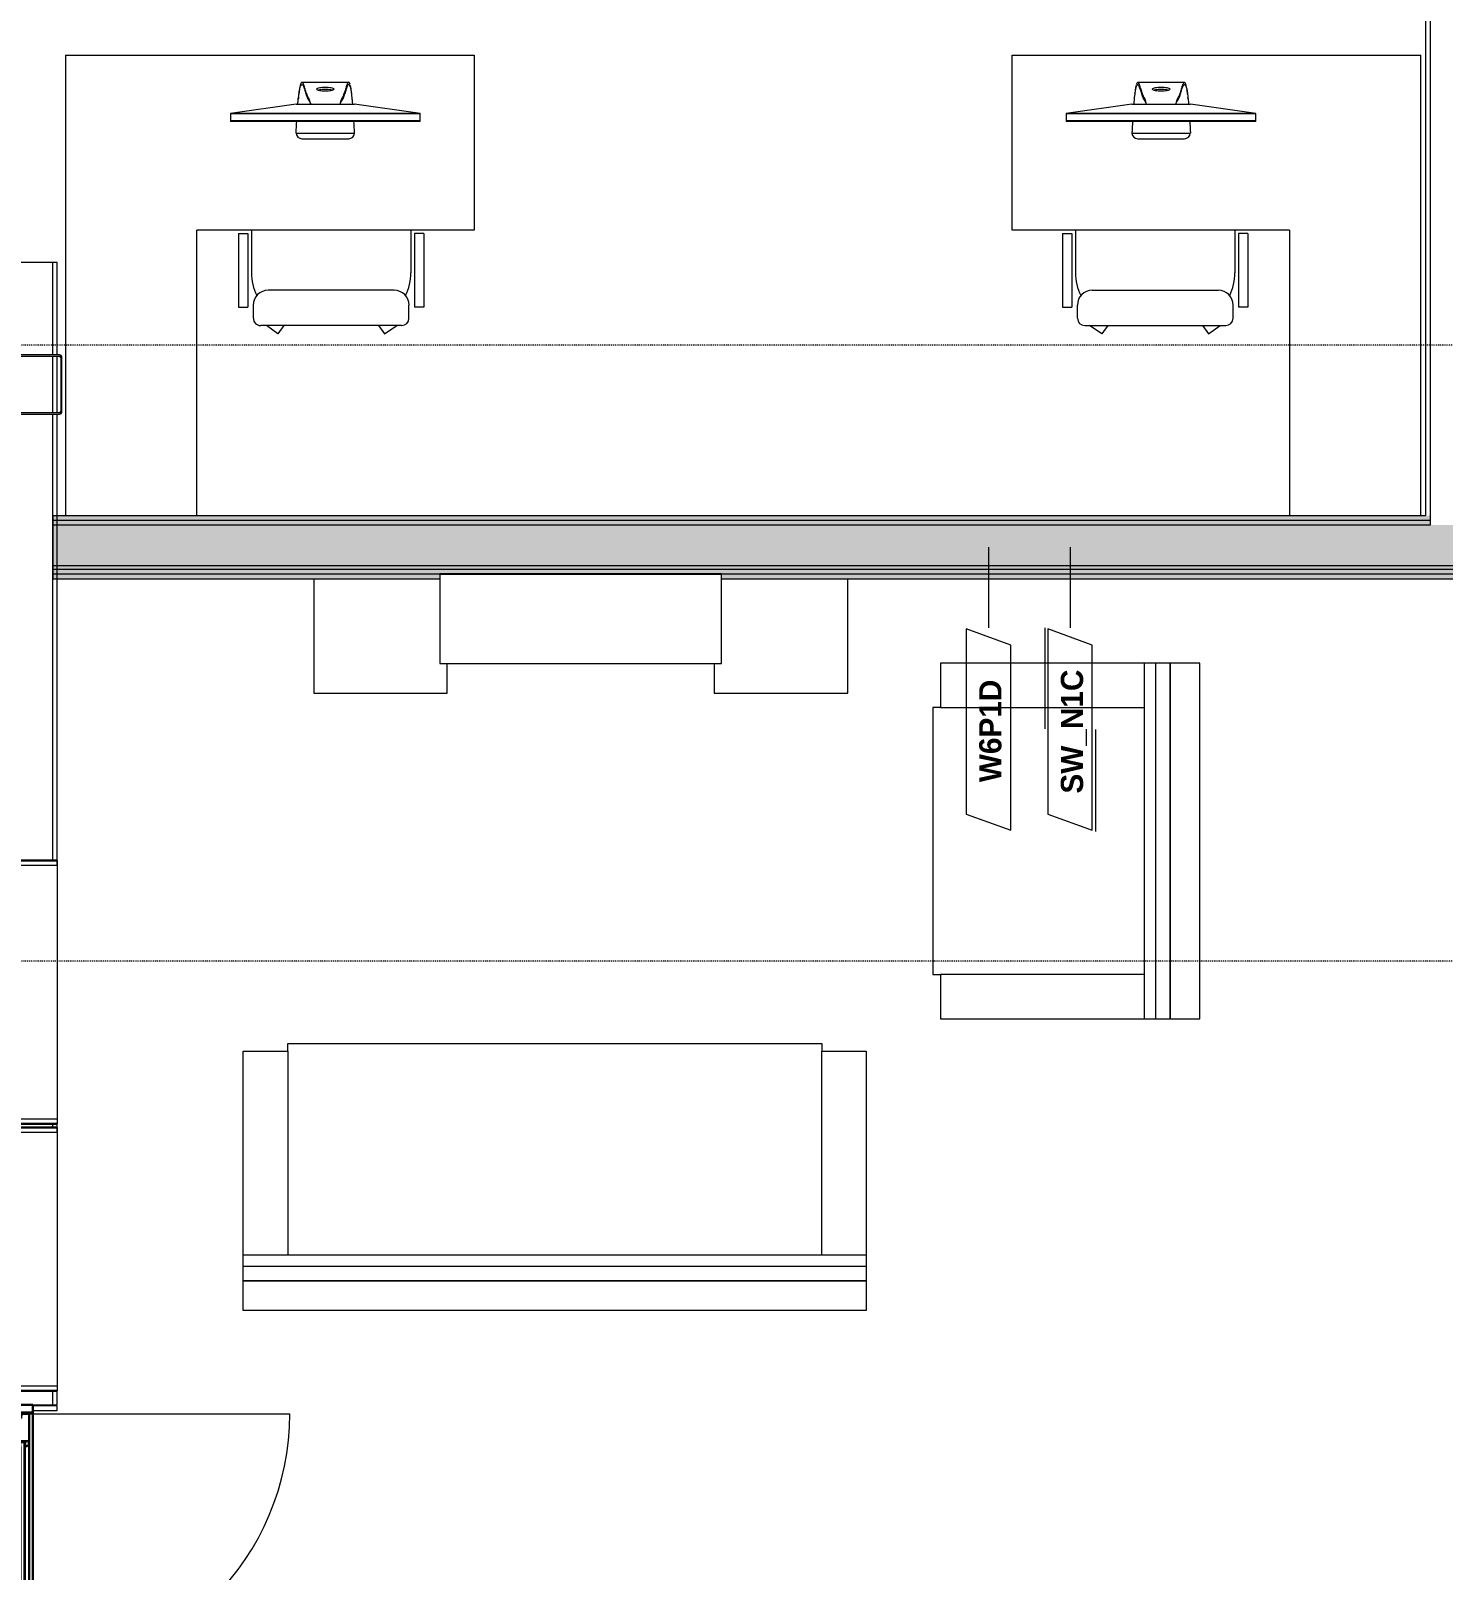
# Model space of a CAD drawing. Header units: inches. Extents: x -4010 to -1814, y 9846 to 12241.
# Drawn here: x -3826.8 to -3636.3, y 10988.2 to 11195.8 of the extents above; entities that cross this region are included whole.
import ezdxf

# ---------------------------------------------------------------- set-up
doc = ezdxf.new("R2010")
doc.units = ezdxf.units.IN
doc.header["$MEASUREMENT"] = 0
doc.linetypes.add('Aligning Line 1_8_', pattern=[0.25, 0.125, -0.125])
doc.linetypes.add('Dash', pattern=[0.25, 0.125, -0.125])
for name, color, linetype, lineweight in [('0-1', 7, 'Continuous', 5), ('0-2', 7, 'Continuous', 9), ('A-DETL-GENF-HDLN-1', 7, 'Dash', 9), ('A-DETL-GENF-HDLN-2', 1, 'Continuous', 18), ('A-DOOR-1', 7, 'Continuous', 9), ('A-DOOR-2', 10, 'Continuous', 30), ('A-DOOR-FRAM-1', 7, 'Continuous', 9), ('A-DOOR-FRAM-2', 10, 'Continuous', 30), ('A-DOOR-GLAZ-1', 7, 'Continuous', 9), ('A-GLAZ', 151, 'Continuous', 18), ('A-GLAZ-1', 10, 'Continuous', 30), ('A-GLAZ-2', 7, 'Continuous', 9), ('A-WALL-1', 7, 'Continuous', 9), ('A-WALL-2', 250, 'Continuous', 18), ('A-WALL-IDEN', 211, 'Continuous', 9), ('G-ANNO-SYMB-1', 147, 'Aligning Line 1_8_', 9), ('I-FURN', 30, 'Continuous', 9), ('I-FURN-1', 7, 'Continuous', 9), ('I-WALL-1', 21, 'Continuous', 18), ('I-WALL-2', 241, 'Continuous', 5), ('I-WALL-3', 7, 'Continuous', 9), ('S-COLS-1', 7, 'Continuous', 9)]:
    doc.layers.add(name, color=color, linetype=linetype, lineweight=lineweight)
doc.styles.add('Century Gothic_B_1', font='GOTHICB.TTF', dxfattribs={"height": 3})

# ---------------------------------------------------------------- blocks, each defined once
blk = doc.blocks.new('Bayer Built Door - 37-1_2__ x 81-3_4__ - 1st floor-3089957-UNIT PLANS - 1ST FLOOR')
at = {"layer": 'A-DOOR-1'}
blk.add_line((17.56, -0.53), (17.56, -35.66), dxfattribs=at)
blk.add_arc((17.56, -0.53), 35.13, 180, 270, dxfattribs=at)
at = {"layer": 'A-DOOR-2'}
for p, q in [((-16.95, 0.54), (-17.56, 0.53)), ((-17.56, 0.53), (-17.56, -0.53)), ((-16.95, 1.19), (-16.95, 0.54)), ((-16.95, 1.19), (-13.13, 1.19)), ((-13.87, 0.78), (-13.13, 0.78)), ((-13.87, -0.53), (-13.87, 0.78)), ((-13.13, 0.03), (-13.87, 0.03)), ((-13.13, 0.87), (-13.16, 1.19)), ((13.12, 1.19), (-13.13, 1.19)), ((-13.13, 0.78), (-13.13, 0.87)), ((-13.13, -0.03), (-13.13, 0.03)), ((13.12, 0.87), (13.16, 1.19)), ((13.12, 0.78), (13.12, 0.87)), ((13.87, 0.78), (13.12, 0.78)), ((13.12, 0.03), (13.87, 0.03)), ((13.12, -0.03), (13.12, 0.03)), ((16.95, 1.19), (13.12, 1.19)), ((13.87, -0.53), (13.87, 0.78)), ((16.95, 1.19), (16.95, 0.54)), ((16.95, 0.54), (17.56, 0.53)), ((17.56, 0.53), (17.56, -0.53)), ((-17.56, -0.53), (-13.13, -0.53)), ((-13.87, -0.47), (-13.36, -0.47)), ((-13.87, -0.53), (-13.87, -0.47)), ((-13.36, -0.47), (-13.16, -0.22)), ((-13.16, -0.22), (-13.13, -0.03)), ((13.12, -0.53), (-13.13, -0.53)), ((13.16, -0.22), (13.12, -0.03)), ((17.56, -0.53), (13.12, -0.53)), ((13.36, -0.47), (13.16, -0.22)), ((13.87, -0.47), (13.36, -0.47)), ((13.87, -0.53), (13.87, -0.47))]:
    blk.add_line(p, q, dxfattribs=at)
at = {"layer": 'A-DOOR-FRAM-1'}
for p, q in [((-18, -1), (-18.63, -1)), ((-18.63, -1), (-18.63, -4.31)), ((-18, -4.31), (-18, -1)), ((18.62, -1), (18, -1)), ((18, -1), (18, -4.31)), ((18.62, -4.31), (18.62, -1)), ((-18.63, -4.31), (-18, -4.31)), ((18, -4.31), (18.62, -4.31))]:
    blk.add_line(p, q, dxfattribs=at)
at = {"layer": 'A-DOOR-FRAM-2'}
for p, q in [((18.75, 5.22), (-18.75, 5.22)), ((-18.75, 5.22), (-18.75, 4.31)), ((-18.75, 4.87), (-18.75, -1)), ((-18.75, 4.87), (-17.72, 4.87)), ((-17.72, 3.75), (-17.72, 4.87)), ((17.72, 3.75), (17.72, 4.87)), ((18.75, 4.87), (17.72, 4.87)), ((18.75, 4.31), (18.75, 5.22)), ((18.75, 4.87), (18.75, -1)), ((-20.38, 3.56), (-18.75, 3.56)), ((-17.38, 3.51), (-17.72, 3.75)), ((-17.38, 2.51), (-17.38, 3.51)), ((-16.69, 2.36), (-17.38, 2.51)), ((-16.69, 1.22), (-16.69, 2.36)), ((16.69, 2.36), (17.38, 2.51)), ((16.69, 1.22), (16.69, 2.36)), ((17.38, 3.51), (17.72, 3.75)), ((17.38, 2.51), (17.38, 3.51)), ((20.37, 3.56), (18.75, 3.56)), ((-17.72, 0.78), (-17.14, 0.78)), ((-17.72, -1), (-17.72, 0.78)), ((-17.14, 0.78), (-17.14, 1.22)), ((-17.14, 1.22), (-16.69, 1.22)), ((17.14, 1.22), (16.69, 1.22)), ((17.14, 0.78), (17.14, 1.22)), ((17.72, 0.78), (17.14, 0.78)), ((17.72, -1), (17.72, 0.78)), ((-18.37, -1), (-18.75, -1)), ((-18.75, -1), (-17.72, -1)), ((-18.75, -1), (-18.63, -1)), ((-18, -1), (18, -1)), ((18.75, -1), (17.72, -1)), ((18.62, -1), (18.75, -1))]:
    blk.add_line(p, q, dxfattribs=at)
at = {"layer": 'A-DOOR-GLAZ-1'}
for p, q in [((-13.13, 0.62), (-13.87, 0.62)), ((-13.87, 0.19), (-13.13, 0.19)), ((-13.66, 0.62), (-13.66, 0.19)), ((13.12, 0.78), (-13.13, 0.78)), ((13.12, 0.62), (-13.13, 0.62)), ((13.12, 0.19), (-13.13, 0.19)), ((13.12, 0.03), (-13.13, 0.03)), ((13.12, 0.62), (13.87, 0.62)), ((13.87, 0.19), (13.12, 0.19)), ((13.66, 0.62), (13.66, 0.19))]:
    blk.add_line(p, q, dxfattribs=at)
blk = doc.blocks.new('Window-Double_Hung-Marvin-Essential - ESDH3066 - 1st Floor-3092472-UNIT PLANS - 1ST FLOOR')
at = {"layer": 'A-DETL-GENF-HDLN-1'}
blk.add_line((16.1, -4.34), (-16.5, -4.34), dxfattribs=at)
at = {"layer": 'A-DETL-GENF-HDLN-2'}
for p, q in [((-17.13, 4.31), (-17.75, 4.31)), ((-17.13, -1.28), (-17.13, 4.31)), ((17.12, 4.31), (17.75, 4.31)), ((17.12, 4.31), (17.12, -1.28)), ((-16.72, -1.31), (-17.75, -1.31)), ((-17.75, -4.41), (-17.75, -1.31)), ((-16.72, -3.9), (-16.72, -1.31)), ((-16.56, -1.66), (-15.34, -1.66)), ((-16.56, -1.66), (-16.56, -2.59)), ((-15.28, -1.77), (-15.94, -1.77)), ((-15.94, -1.77), (-15.94, -2.49)), ((-15.84, -1.79), (-15.84, -2.48)), ((-15.54, -1.92), (-15.54, -2.35)), ((-15.34, -1.66), (-15.28, -1.72)), ((-15.28, -1.72), (-15.28, -1.77)), ((15.34, -1.66), (15.28, -1.72)), ((15.28, -1.72), (15.28, -1.77)), ((15.28, -1.77), (15.94, -1.77)), ((16.56, -1.66), (15.34, -1.66)), ((15.54, -1.92), (15.54, -2.35)), ((15.84, -1.79), (15.84, -2.48)), ((15.94, -1.77), (15.94, -2.49)), ((16.56, -1.66), (16.56, -2.59)), ((16.72, -3.9), (16.72, -1.31)), ((16.72, -1.31), (17.75, -1.31)), ((17.75, -4.41), (17.75, -1.31)), ((-19.25, -3.36), (-19.25, -3.31)), ((-19.25, -3.31), (-17.9, -3.31)), ((-17.75, -3.36), (-19.25, -3.36)), ((-17.9, -3.31), (-17.9, -3.2)), ((-17.9, -3.2), (-17.75, -3.2)), ((-17.08, -4), (-17.16, -4.41)), ((-17.08, -4), (-16.19, -4)), ((-16.85, -4.37), (-16.85, -4)), ((-16.38, -3.9), (-16.72, -3.9)), ((-15.34, -2.59), (-16.56, -2.59)), ((-16.56, -2.88), (-15.34, -2.88)), ((-16.56, -2.88), (-16.56, -3.81)), ((-15.34, -3.81), (-16.56, -3.81)), ((-16.38, -4), (-16.38, -3.9)), ((-16.18, -4.14), (-16.3, -4.14)), ((-16.3, -4.14), (-16.3, -4.37)), ((-16.19, -4), (-16.19, -4.09)), ((-16.19, -4.09), (-16.1, -4.09)), ((-16.18, -4.34), (-16.18, -4.14)), ((-16.1, -4.09), (-16.1, -4.34)), ((-15.94, -2.49), (-15.28, -2.49)), ((-15.28, -2.99), (-15.94, -2.99)), ((-15.94, -2.99), (-15.94, -3.71)), ((-15.94, -3.71), (-15.28, -3.71)), ((-15.84, -3.01), (-15.84, -3.7)), ((-15.54, -3.13), (-15.54, -3.57)), ((-15.34, -2.59), (-15.28, -2.53)), ((-15.34, -2.88), (-15.28, -2.94)), ((-15.34, -3.81), (-15.28, -3.75)), ((-15.28, -2.49), (-15.28, -2.53)), ((-15.28, -2.94), (-15.28, -2.99)), ((-15.28, -3.71), (-15.28, -3.75)), ((15.28, -2.49), (15.28, -2.53)), ((15.94, -2.49), (15.28, -2.49)), ((15.34, -2.59), (15.28, -2.53)), ((15.34, -2.88), (15.28, -2.94)), ((15.28, -2.94), (15.28, -2.99)), ((15.28, -2.99), (15.94, -2.99)), ((15.28, -3.71), (15.28, -3.75)), ((15.94, -3.71), (15.28, -3.71)), ((15.34, -3.81), (15.28, -3.75)), ((15.34, -2.59), (16.56, -2.59)), ((16.56, -2.88), (15.34, -2.88)), ((15.34, -3.81), (16.56, -3.81)), ((15.54, -3.13), (15.54, -3.57)), ((15.84, -3.01), (15.84, -3.7)), ((15.94, -2.99), (15.94, -3.71)), ((16.19, -4.09), (16.1, -4.09)), ((16.1, -4.09), (16.1, -4.34)), ((16.18, -4.34), (16.18, -4.14)), ((16.18, -4.14), (16.3, -4.14)), ((17.08, -4), (16.19, -4)), ((16.19, -4), (16.19, -4.09)), ((16.3, -4.14), (16.3, -4.37)), ((16.38, -4), (16.38, -3.9)), ((16.38, -3.9), (16.72, -3.9)), ((16.56, -2.88), (16.56, -3.81)), ((16.85, -4.37), (16.85, -4)), ((17.08, -4), (17.16, -4.41)), ((17.9, -3.2), (17.75, -3.2)), ((17.75, -3.36), (19.25, -3.36)), ((17.9, -3.31), (17.9, -3.2)), ((19.25, -3.31), (17.9, -3.31)), ((19.25, -3.36), (19.25, -3.31)), ((-17.75, -4.41), (-17.16, -4.41)), ((-16.3, -4.37), (-16.85, -4.37)), ((-16.18, -4.34), (-16.1, -4.34)), ((16.18, -4.34), (16.1, -4.34)), ((16.3, -4.37), (16.85, -4.37)), ((17.75, -4.41), (17.16, -4.41))]:
    blk.add_line(p, q, dxfattribs=at)
at = {"layer": 'A-GLAZ'}
for p, q in [((15.84, -1.79), (-15.84, -1.79)), ((15.84, -1.92), (-15.84, -1.92)), ((15.84, -2.35), (-15.84, -2.35)), ((15.84, -2.48), (-15.84, -2.48)), ((15.84, -3.01), (-15.84, -3.01)), ((15.84, -3.13), (-15.84, -3.13)), ((15.84, -3.57), (-15.84, -3.57)), ((15.84, -3.7), (-15.84, -3.7))]:
    blk.add_line(p, q, dxfattribs=at)
at = {"layer": 'A-GLAZ-1'}
for p, q in [((-17.75, -1.28), (-17.75, 4.31)), ((17.75, 4.31), (17.75, -1.28)), ((-17.75, -4.41), (-17.75, -1.31)), ((17.75, -1.31), (17.75, -4.41))]:
    blk.add_line(p, q, dxfattribs=at)
at = {"layer": 'A-GLAZ-2'}
for p, q in [((-17.75, 4.31), (17.75, 4.31)), ((-17.75, -1.31), (17.75, -1.31)), ((17.75, -4.41), (-17.75, -4.41)), ((17.75, -4.31), (19.62, -4.31)), ((17.75, -4.56), (17.75, -4.41)), ((19.62, -4.56), (17.75, -4.56)), ((19.62, -4.31), (19.62, -4.56))]:
    blk.add_line(p, q, dxfattribs=at)
blk = doc.blocks.new('Window-Double_Hung-Marvin-Essential - ESDH3066 - 1st Floor-V9-UNIT PLANS - 1ST FLOOR')
at = {"layer": 'A-DETL-GENF-HDLN-1'}
blk.add_line((16.1, -4.34), (-16.5, -4.34), dxfattribs=at)
at = {"layer": 'A-DETL-GENF-HDLN-2'}
for p, q in [((-17.13, 4.31), (-17.75, 4.31)), ((-17.13, -1.28), (-17.13, 4.31)), ((17.12, 4.31), (17.75, 4.31)), ((17.12, 4.31), (17.12, -1.28)), ((-16.72, -1.31), (-17.75, -1.31)), ((-17.75, -4.41), (-17.75, -1.31)), ((-16.72, -3.9), (-16.72, -1.31)), ((-16.56, -1.66), (-15.34, -1.66)), ((-16.56, -1.66), (-16.56, -2.59)), ((-15.28, -1.77), (-15.94, -1.77)), ((-15.94, -1.77), (-15.94, -2.49)), ((-15.84, -1.79), (-15.84, -2.48)), ((-15.54, -1.92), (-15.54, -2.35)), ((-15.34, -1.66), (-15.28, -1.72)), ((-15.28, -1.72), (-15.28, -1.77)), ((15.34, -1.66), (15.28, -1.72)), ((15.28, -1.72), (15.28, -1.77)), ((15.28, -1.77), (15.94, -1.77)), ((16.56, -1.66), (15.34, -1.66)), ((15.54, -1.92), (15.54, -2.35)), ((15.84, -1.79), (15.84, -2.48)), ((15.94, -1.77), (15.94, -2.49)), ((16.56, -1.66), (16.56, -2.59)), ((16.72, -3.9), (16.72, -1.31)), ((16.72, -1.31), (17.75, -1.31)), ((17.75, -4.41), (17.75, -1.31)), ((-19.25, -3.36), (-19.25, -3.31)), ((-19.25, -3.31), (-17.9, -3.31)), ((-17.75, -3.36), (-19.25, -3.36)), ((-17.9, -3.31), (-17.9, -3.2)), ((-17.9, -3.2), (-17.75, -3.2)), ((-17.08, -4), (-17.16, -4.41)), ((-17.08, -4), (-16.19, -4)), ((-16.85, -4.37), (-16.85, -4)), ((-16.38, -3.9), (-16.72, -3.9)), ((-15.34, -2.59), (-16.56, -2.59)), ((-16.56, -2.88), (-15.34, -2.88)), ((-16.56, -2.88), (-16.56, -3.81)), ((-15.34, -3.81), (-16.56, -3.81)), ((-16.38, -4), (-16.38, -3.9)), ((-16.18, -4.14), (-16.3, -4.14)), ((-16.3, -4.14), (-16.3, -4.37)), ((-16.19, -4), (-16.19, -4.09)), ((-16.19, -4.09), (-16.1, -4.09)), ((-16.18, -4.34), (-16.18, -4.14)), ((-16.1, -4.09), (-16.1, -4.34)), ((-15.94, -2.49), (-15.28, -2.49)), ((-15.28, -2.99), (-15.94, -2.99)), ((-15.94, -2.99), (-15.94, -3.71)), ((-15.94, -3.71), (-15.28, -3.71)), ((-15.84, -3.01), (-15.84, -3.7)), ((-15.54, -3.13), (-15.54, -3.57)), ((-15.34, -2.59), (-15.28, -2.53)), ((-15.34, -2.88), (-15.28, -2.94)), ((-15.34, -3.81), (-15.28, -3.75)), ((-15.28, -2.49), (-15.28, -2.53)), ((-15.28, -2.94), (-15.28, -2.99)), ((-15.28, -3.71), (-15.28, -3.75)), ((15.28, -2.49), (15.28, -2.53)), ((15.94, -2.49), (15.28, -2.49)), ((15.34, -2.59), (15.28, -2.53)), ((15.34, -2.88), (15.28, -2.94)), ((15.28, -2.94), (15.28, -2.99)), ((15.28, -2.99), (15.94, -2.99)), ((15.28, -3.71), (15.28, -3.75)), ((15.94, -3.71), (15.28, -3.71)), ((15.34, -3.81), (15.28, -3.75)), ((15.34, -2.59), (16.56, -2.59)), ((16.56, -2.88), (15.34, -2.88)), ((15.34, -3.81), (16.56, -3.81)), ((15.54, -3.13), (15.54, -3.57)), ((15.84, -3.01), (15.84, -3.7)), ((15.94, -2.99), (15.94, -3.71)), ((16.19, -4.09), (16.1, -4.09)), ((16.1, -4.09), (16.1, -4.34)), ((16.18, -4.34), (16.18, -4.14)), ((16.18, -4.14), (16.3, -4.14)), ((17.08, -4), (16.19, -4)), ((16.19, -4), (16.19, -4.09)), ((16.3, -4.14), (16.3, -4.37)), ((16.38, -4), (16.38, -3.9)), ((16.38, -3.9), (16.72, -3.9)), ((16.56, -2.88), (16.56, -3.81)), ((16.85, -4.37), (16.85, -4)), ((17.08, -4), (17.16, -4.41)), ((17.9, -3.2), (17.75, -3.2)), ((17.75, -3.36), (19.25, -3.36)), ((17.9, -3.31), (17.9, -3.2)), ((19.25, -3.31), (17.9, -3.31)), ((19.25, -3.36), (19.25, -3.31)), ((-17.75, -4.41), (-17.16, -4.41)), ((-16.3, -4.37), (-16.85, -4.37)), ((-16.18, -4.34), (-16.1, -4.34)), ((16.18, -4.34), (16.1, -4.34)), ((16.3, -4.37), (16.85, -4.37)), ((17.75, -4.41), (17.16, -4.41))]:
    blk.add_line(p, q, dxfattribs=at)
at = {"layer": 'A-GLAZ'}
for p, q in [((15.84, -1.79), (-15.84, -1.79)), ((15.84, -1.92), (-15.84, -1.92)), ((15.84, -2.35), (-15.84, -2.35)), ((15.84, -2.48), (-15.84, -2.48)), ((15.84, -3.01), (-15.84, -3.01)), ((15.84, -3.13), (-15.84, -3.13)), ((15.84, -3.57), (-15.84, -3.57)), ((15.84, -3.7), (-15.84, -3.7))]:
    blk.add_line(p, q, dxfattribs=at)
at = {"layer": 'A-GLAZ-1'}
for p, q in [((-17.75, -1.28), (-17.75, 4.31)), ((17.75, 4.31), (17.75, -1.28)), ((-17.75, -4.41), (-17.75, -1.31)), ((17.75, -1.31), (17.75, -4.41))]:
    blk.add_line(p, q, dxfattribs=at)
at = {"layer": 'A-GLAZ-2'}
for p, q in [((-17.75, 4.31), (17.75, 4.31)), ((-17.75, -1.31), (17.75, -1.31)), ((17.75, -4.41), (-17.75, -4.41)), ((17.75, -4.31), (18.25, -4.31)), ((17.75, -4.56), (17.75, -4.41)), ((19.62, -4.56), (17.75, -4.56)), ((19.62, -4.41), (19.62, -4.56))]:
    blk.add_line(p, q, dxfattribs=at)
blk = doc.blocks.new('CTR - 1st Phase - Shell_rvt-1-UNIT PLANS - 1ST FLOOR')
at = {"layer": 'A-WALL-1'}
for p, q in [((-3823.2, 11164.59), (-3831.82, 11164.59)), ((-3823.2, 11152.15), (-3823.2, 11164.59)), ((-3823.2, 11144.33), (-3823.2, 11151.98)), ((-3823.2, 11083.94), (-3823.2, 11144.15)), ((-3823.2, 11047.94), (-3823.2, 11048.44)), ((-3823.2, 11010.54), (-3823.2, 11012.44)), ((-3831.82, 11010.54), (-3823.2, 11010.54))]:
    blk.add_line(p, q, dxfattribs=at)
at = {"layer": 'A-WALL-2'}
for p, q in [((-3823.82, 11152.15), (-3823.82, 11164.59)), ((-3823.82, 11144.33), (-3823.82, 11151.98)), ((-3823.82, 11083.94), (-3823.82, 11144.15)), ((-3823.82, 11047.94), (-3823.82, 11048.44)), ((-3823.82, 11010.54), (-3823.82, 11012.44))]:
    blk.add_line(p, q, dxfattribs=at)
at = {"layer": '0-2'}
for name, p, rotation in [('Window-Double_Hung-Marvin-Essential - ESDH3066 - 1st Floor-V9-UNIT PLANS - 1ST FLOOR', (-3827.51, 11066.19), 269.9999999999988), ('Window-Double_Hung-Marvin-Essential - ESDH3066 - 1st Floor-3092472-UNIT PLANS - 1ST FLOOR', (-3827.51, 11030.19), 269.9999999999988), ('Bayer Built Door - 37-1_2__ x 81-3_4__ - 1st floor-3089957-UNIT PLANS - 1ST FLOOR', (-3827.51, 10991.79), 89.99999999999885)]:
    blk.add_blockref(name, p, dxfattribs=dict(at, rotation=rotation))
blk = doc.blocks.new('L-shaped_office_desk_18130 - Desk office-1854745-UNIT PLANS - 1ST FLOOR')
at = {"layer": 'I-FURN-1'}
for p, q in [((9.84, 50.31), (9.84, 11.81)), ((27.56, -11.81), (27.56, 50.31)), ((-27.56, 11.81), (9.84, 11.81)), ((-27.56, -11.81), (-27.56, 11.81)), ((-4.33, -0.54), (-10.63, -0.54)), ((-20.28, -2.87), (-20.28, -2.95)), ((-20.28, -2.87), (-19.49, -2.87)), ((-20.28, -2.95), (-20.28, -3.94)), ((-20.28, -2.95), (-19.49, -2.95)), ((-19.49, -2.95), (-20.28, -2.95)), ((-20.28, -3.94), (-11.42, -5.19)), ((-19.49, -3.94), (-20.28, -3.94)), ((-19.49, -2.87), (4.53, -2.87)), ((-19.49, -2.95), (4.53, -2.95)), ((4.53, -2.95), (-19.49, -2.95)), ((-19.49, -3.94), (4.53, -3.94)), ((4.53, -3.94), (-19.49, -3.94)), ((-3.54, -5.19), (5.31, -3.94)), ((4.53, -2.87), (5.31, -2.87)), ((4.53, -2.95), (5.31, -2.95)), ((5.31, -2.95), (4.53, -2.95)), ((5.31, -3.94), (4.53, -3.94)), ((5.31, -2.95), (5.31, -2.87)), ((5.31, -3.94), (5.31, -2.95)), ((-3.54, -5.19), (-11.42, -5.19)), ((-4.33, -8.15), (-10.63, -8.15)), ((27.56, -11.81), (-27.56, -11.81))]:
    blk.add_line(p, q, dxfattribs=at)
at = {"layer": 'I-FURN-1', "flags": 128}
blk.add_lwpolyline([(-3.54, -1.27), (-6.17, -1.27), (-8.79, -1.27), (-11.42, -1.27)], dxfattribs=at)
at = {"layer": 'I-FURN-1'}
for centre, start, end in [((-10.63, -1.33), 90, 176.1401), ((-4.33, -1.33), 3.8599, 90)]:
    blk.add_arc(centre, 0.789, start, end, dxfattribs=at)
for points in [[(-11.42, -1.27), (-11.39, -1.87), (-11.36, -2.41), (-11.34, -2.91)], [(-3.54, -1.27), (-3.57, -1.87), (-3.6, -2.41), (-3.62, -2.91)], [(-10.83, -7.84), (-10.79, -7.95), (-10.73, -8.11), (-10.66, -8.15), (-10.63, -8.15)], [(-10.63, -8.15), (-10.6, -8.15), (-10.56, -8.13), (-10.53, -8.09)], [(-10.33, -7.67), (-10.3, -7.58), (-10.27, -7.48), (-10.24, -7.37)], [(-6.3, -7.23), (-6.3, -7.26), (-6.35, -7.32), (-6.56, -7.4), (-6.88, -7.47), (-7.27, -7.5), (-7.69, -7.5), (-8.08, -7.47), (-8.4, -7.4), (-8.61, -7.32), (-8.66, -7.26), (-8.66, -7.23)], [(-4.72, -7.37), (-4.69, -7.48), (-4.66, -7.58), (-4.63, -7.67)], [(-4.43, -8.09), (-4.4, -8.13), (-4.36, -8.15), (-4.33, -8.15)], [(-4.33, -8.15), (-4.3, -8.15), (-4.23, -8.11), (-4.13, -7.87), (-4.07, -7.59), (-4.04, -7.41)]]:
    blk.add_open_spline(points, degree=3, dxfattribs=at)
for points, knots in [([(-11.18, -5.23), (-11.16, -5.47), (-11.11, -6.04), (-11.02, -6.77), (-10.94, -7.24), (-10.88, -7.49), (-10.84, -7.58), (-10.83, -7.61)], [0.1195322, 0.1195322, 0.1195322, 0.1195322, 0.15, 0.2, 0.25, 0.275, 0.3, 0.3, 0.3, 0.3]), ([(-11.12, -5.89), (-11.12, -5.89), (-11.11, -5.99), (-11.11, -6.07), (-11.1, -6.15)], [0.14903203, 0.14903203, 0.14903203, 0.14903203, 0.15, 0.16248908, 0.16248908, 0.16248908, 0.16248908]), ([(-10.24, -7.37), (-10.2, -7.27), (-10.14, -7.05), (-10.04, -6.73), (-9.96, -6.49), (-9.89, -6.33), (-9.83, -6.2), (-9.76, -6.09), (-9.69, -5.97), (-9.65, -5.86), (-9.6, -5.76), (-9.57, -5.66), (-9.54, -5.55), (-9.5, -5.39), (-9.47, -5.26), (-9.45, -5.19)], [0.6, 0.6, 0.6, 0.6, 0.65, 0.7, 0.75, 0.775, 0.8, 0.85, 0.875, 0.9, 0.925, 0.9375, 0.95, 0.975, 1, 1, 1, 1]), ([(-10.14, -6.74), (-10.1, -6.63), (-10.04, -6.42), (-9.96, -6.18), (-9.89, -6.03), (-9.84, -5.93), (-9.79, -5.84), (-9.74, -5.76), (-9.69, -5.68), (-9.65, -5.6), (-9.6, -5.54), (-9.57, -5.48), (-9.54, -5.43), (-9.5, -5.34), (-9.47, -5.24), (-9.45, -5.19)], [0.65, 0.65, 0.65, 0.65, 0.7, 0.75, 0.775, 0.8, 0.825, 0.85, 0.875, 0.9, 0.925, 0.9375, 0.95, 0.975, 1, 1, 1, 1]), ([(-5.51, -5.19), (-5.5, -5.26), (-5.46, -5.39), (-5.42, -5.55), (-5.39, -5.66), (-5.36, -5.76), (-5.31, -5.86), (-5.27, -5.97), (-5.2, -6.09), (-5.13, -6.2), (-5.07, -6.33), (-5, -6.49), (-4.92, -6.73), (-4.82, -7.05), (-4.76, -7.27), (-4.72, -7.37)], [0, 0, 0, 0, 0.025, 0.05, 0.0625, 0.075, 0.1, 0.125, 0.15, 0.2, 0.225, 0.25, 0.3, 0.35, 0.4, 0.4, 0.4, 0.4]), ([(-3.78, -5.23), (-3.8, -5.47), (-3.85, -6.04), (-3.94, -6.77), (-4.02, -7.24), (-4.08, -7.49), (-4.13, -7.6), (-4.16, -7.67), (-4.19, -7.73), (-4.23, -7.78), (-4.28, -7.83), (-4.35, -7.85), (-4.43, -7.8), (-4.53, -7.62), (-4.63, -7.37), (-4.72, -7.07), (-4.82, -6.74), (-4.92, -6.42), (-5, -6.18), (-5.07, -6.03), (-5.12, -5.93), (-5.17, -5.84), (-5.22, -5.76), (-5.27, -5.68), (-5.31, -5.6), (-5.36, -5.54), (-5.39, -5.48), (-5.42, -5.43), (-5.46, -5.34), (-5.5, -5.24), (-5.51, -5.19)], [0.1195322, 0.1195322, 0.1195322, 0.1195322, 0.15, 0.2, 0.25, 0.275, 0.3, 0.3125, 0.325, 0.35, 0.375, 0.4, 0.45, 0.5, 0.55, 0.6, 0.65, 0.7, 0.75, 0.775, 0.8, 0.825, 0.85, 0.875, 0.9, 0.925, 0.9375, 0.95, 0.975, 1, 1, 1, 1]), ([(-3.86, -6.15), (-3.86, -6.07), (-3.85, -5.99), (-3.84, -5.89), (-3.84, -5.89)], [0.83736734, 0.83736734, 0.83736734, 0.83736734, 0.85, 0.85096797, 0.85096797, 0.85096797, 0.85096797]), ([(-11.05, -6.57), (-11.04, -6.64), (-11, -6.97), (-10.94, -7.36), (-10.89, -7.61), (-10.87, -7.7)], [0.18673543, 0.18673543, 0.18673543, 0.18673543, 0.2, 0.25, 0.28053273, 0.28053273, 0.28053273, 0.28053273]), ([(-10.83, -7.61), (-10.82, -7.63), (-10.8, -7.67), (-10.77, -7.73), (-10.73, -7.78), (-10.68, -7.83), (-10.61, -7.85), (-10.53, -7.8), (-10.43, -7.62), (-10.33, -7.37), (-10.24, -7.07), (-10.17, -6.85), (-10.14, -6.74)], [0.3, 0.3, 0.3, 0.3, 0.3125, 0.325, 0.35, 0.375, 0.4, 0.45, 0.5, 0.55, 0.6, 0.65, 0.65, 0.65, 0.65]), ([(-10.53, -8.09), (-10.5, -8.05), (-10.45, -7.96), (-10.38, -7.81), (-10.35, -7.72), (-10.33, -7.67)], [0.45, 0.45, 0.45, 0.45, 0.5, 0.525, 0.55, 0.55, 0.55, 0.55]), ([(-8.66, -7.23), (-8.66, -7.18), (-8.55, -7.09), (-8.15, -6.99), (-7.69, -6.95), (-7.27, -6.95), (-6.88, -6.99), (-6.56, -7.05), (-6.35, -7.13), (-6.3, -7.2), (-6.3, -7.23)], [-1, -1, -1, -1, -0.833333, -0.666667, -0.555556, -0.444444, -0.333333, -0.222222, -0.111111, 0, 0, 0, 0]), ([(-8.45, -7.08), (-8.43, -7.08), (-8.33, -7.11), (-8.08, -7.16), (-7.69, -7.19), (-7.27, -7.19), (-6.88, -7.16), (-6.64, -7.11), (-6.53, -7.08), (-6.51, -7.08)], [-0.8070397, -0.8070397, -0.8070397, -0.8070397, -0.7777778, -0.6666667, -0.5555556, -0.4444444, -0.3333333, -0.2222222, -0.1928601, -0.1928601, -0.1928601, -0.1928601]), ([(-4.63, -7.67), (-4.61, -7.72), (-4.58, -7.81), (-4.51, -7.96), (-4.46, -8.05), (-4.43, -8.09)], [0.45, 0.45, 0.45, 0.45, 0.475, 0.5, 0.55, 0.55, 0.55, 0.55]), ([(-4, -7.23), (-3.98, -7.1), (-3.95, -6.87), (-3.92, -6.61), (-3.91, -6.53)], [0.76618638, 0.76618638, 0.76618638, 0.76618638, 0.8, 0.81609614, 0.81609614, 0.81609614, 0.81609614])]:
    blk.add_open_spline(points, degree=3, knots=knots, dxfattribs=at)
blk = doc.blocks.new('Chair-Executive - Chair-Executive-1854746-UNIT PLANS - 1ST FLOOR')
at = {"layer": 'I-FURN-1'}
for p, q in [((-1.64, 10.85), (-3.3, 9.74)), ((-0.83, 9.74), (-1.64, 10.85)), ((11.93, 9.74), (12.74, 10.85)), ((12.74, 10.85), (14.28, 9.74)), ((-4.94, 8.74), (-4.94, 6.97)), ((-3.95, 9.74), (15.05, 9.74)), ((16.04, 8.74), (16.04, 6.97)), ((-6.95, 7.25), (-5.69, 7.25)), ((-6.95, -2.69), (-6.95, 7.25)), ((-5.69, -2.69), (-5.69, 7.25)), ((16.78, -2.69), (16.78, 7.25)), ((18.05, 7.25), (16.78, 7.25)), ((18.05, -2.69), (18.05, 7.25)), ((-2.95, 4.97), (14.05, 4.97)), ((-5.2, -3.11), (-5.2, 2.61)), ((16.3, -3.11), (16.3, 2.61)), ((-6.95, -2.69), (-5.69, -2.69)), ((18.05, -2.69), (16.78, -2.69))]:
    blk.add_line(p, q, dxfattribs=at)
for centre, radius, start, end in [((-3.95, 8.74), 0.993, 90, 180), ((15.05, 8.74), 0.993, 360, 90), ((-2.95, 6.97), 2, 180, 270), ((14.05, 6.97), 2, 270, 360), ((1.8, 2.61), 7, 153.8342, 180), ((9.3, 2.61), 7, 360, 26.1684)]:
    blk.add_arc(centre, radius, start, end, dxfattribs=at)
blk = doc.blocks.new('L-shaped_office_desk_18130 - Desk office-1854579-UNIT PLANS - 1ST FLOOR')
at = {"layer": 'I-FURN-1'}
for p, q in [((-27.56, 11.81), (27.56, 11.81)), ((-27.56, -11.81), (-27.56, 11.81)), ((27.56, -50.31), (27.56, 11.81)), ((-10.63, 8.15), (-4.33, 8.15)), ((-11.42, 5.19), (-20.28, 3.94)), ((-11.42, 5.19), (-3.54, 5.19)), ((5.31, 3.94), (-3.54, 5.19)), ((-20.28, 3.94), (-20.28, 2.95)), ((-20.28, 3.94), (-19.49, 3.94)), ((-19.49, 2.95), (-20.28, 2.95)), ((-20.28, 2.95), (-20.28, 2.87)), ((-20.28, 2.95), (-19.49, 2.95)), ((-19.49, 2.87), (-20.28, 2.87)), ((4.53, 3.94), (-19.49, 3.94)), ((-19.49, 3.94), (4.53, 3.94)), ((4.53, 2.95), (-19.49, 2.95)), ((-19.49, 2.95), (4.53, 2.95)), ((4.53, 2.87), (-19.49, 2.87)), ((4.53, 3.94), (5.31, 3.94)), ((5.31, 2.95), (4.53, 2.95)), ((4.53, 2.95), (5.31, 2.95)), ((5.31, 2.87), (4.53, 2.87)), ((5.31, 2.95), (5.31, 3.94)), ((5.31, 2.87), (5.31, 2.95)), ((-10.63, 0.54), (-4.33, 0.54)), ((9.84, -11.81), (-27.56, -11.81)), ((9.84, -11.81), (9.84, -50.31))]:
    blk.add_line(p, q, dxfattribs=at)
at = {"layer": 'I-FURN-1', "flags": 128}
blk.add_lwpolyline([(-11.42, 1.27), (-8.79, 1.27), (-6.17, 1.27), (-3.54, 1.27)], dxfattribs=at)
at = {"layer": 'I-FURN-1'}
for centre, start, end in [((-10.63, 1.33), 183.8599, 270), ((-4.33, 1.33), 270, 356.1401)]:
    blk.add_arc(centre, 0.789, start, end, dxfattribs=at)
for points, knots in [([(-10.83, 7.61), (-10.84, 7.58), (-10.88, 7.49), (-10.94, 7.24), (-11.02, 6.77), (-11.11, 6.04), (-11.16, 5.47), (-11.18, 5.23)], [0.7, 0.7, 0.7, 0.7, 0.725, 0.75, 0.8, 0.85, 0.8804678, 0.8804678, 0.8804678, 0.8804678]), ([(-10.87, 7.7), (-10.89, 7.61), (-10.94, 7.36), (-11, 6.97), (-11.04, 6.64), (-11.05, 6.57)], [0.71946727, 0.71946727, 0.71946727, 0.71946727, 0.75, 0.8, 0.81326457, 0.81326457, 0.81326457, 0.81326457]), ([(-10.14, 6.74), (-10.17, 6.85), (-10.24, 7.07), (-10.33, 7.37), (-10.43, 7.62), (-10.53, 7.8), (-10.61, 7.85), (-10.68, 7.83), (-10.73, 7.78), (-10.77, 7.73), (-10.8, 7.67), (-10.82, 7.63), (-10.83, 7.61)], [0.35, 0.35, 0.35, 0.35, 0.4, 0.45, 0.5, 0.55, 0.6, 0.625, 0.65, 0.675, 0.6875, 0.7, 0.7, 0.7, 0.7]), ([(-10.33, 7.67), (-10.35, 7.72), (-10.38, 7.81), (-10.45, 7.96), (-10.5, 8.05), (-10.53, 8.09)], [0.45, 0.45, 0.45, 0.45, 0.475, 0.5, 0.55, 0.55, 0.55, 0.55]), ([(-9.45, 5.19), (-9.47, 5.26), (-9.5, 5.39), (-9.54, 5.55), (-9.57, 5.66), (-9.6, 5.76), (-9.65, 5.86), (-9.69, 5.97), (-9.76, 6.09), (-9.83, 6.2), (-9.89, 6.33), (-9.96, 6.49), (-10.04, 6.73), (-10.14, 7.05), (-10.2, 7.27), (-10.24, 7.37)], [0, 0, 0, 0, 0.025, 0.05, 0.0625, 0.075, 0.1, 0.125, 0.15, 0.2, 0.225, 0.25, 0.3, 0.35, 0.4, 0.4, 0.4, 0.4]), ([(-9.45, 5.19), (-9.47, 5.24), (-9.5, 5.34), (-9.54, 5.43), (-9.57, 5.48), (-9.6, 5.54), (-9.65, 5.6), (-9.69, 5.68), (-9.74, 5.76), (-9.79, 5.84), (-9.84, 5.93), (-9.89, 6.03), (-9.96, 6.18), (-10.04, 6.42), (-10.1, 6.63), (-10.14, 6.74)], [0, 0, 0, 0, 0.025, 0.05, 0.0625, 0.075, 0.1, 0.125, 0.15, 0.175, 0.2, 0.225, 0.25, 0.3, 0.35, 0.35, 0.35, 0.35]), ([(-6.3, 7.23), (-6.3, 7.18), (-6.41, 7.08), (-6.81, 6.99), (-7.27, 6.95), (-7.69, 6.95), (-8.08, 6.99), (-8.4, 7.05), (-8.61, 7.13), (-8.66, 7.2), (-8.66, 7.23)], [-1, -1, -1, -1, -0.833333, -0.666667, -0.555556, -0.444444, -0.333333, -0.222222, -0.111111, 0, 0, 0, 0]), ([(-6.51, 7.08), (-6.53, 7.08), (-6.64, 7.11), (-6.88, 7.16), (-7.27, 7.19), (-7.69, 7.19), (-8.08, 7.16), (-8.33, 7.11), (-8.43, 7.08), (-8.45, 7.08)], [-0.8071399, -0.8071399, -0.8071399, -0.8071399, -0.7777778, -0.6666667, -0.5555556, -0.4444444, -0.3333333, -0.2222222, -0.1929603, -0.1929603, -0.1929603, -0.1929603]), ([(-5.51, 5.19), (-5.5, 5.24), (-5.46, 5.34), (-5.42, 5.43), (-5.39, 5.48), (-5.36, 5.54), (-5.31, 5.6), (-5.27, 5.68), (-5.22, 5.76), (-5.17, 5.84), (-5.12, 5.93), (-5.07, 6.03), (-5, 6.18), (-4.92, 6.42), (-4.82, 6.74), (-4.72, 7.07), (-4.63, 7.37), (-4.53, 7.62), (-4.43, 7.8), (-4.35, 7.85), (-4.28, 7.83), (-4.23, 7.78), (-4.19, 7.73), (-4.16, 7.67), (-4.13, 7.6), (-4.08, 7.49), (-4.02, 7.24), (-3.94, 6.77), (-3.85, 6.04), (-3.8, 5.47), (-3.78, 5.23)], [0, 0, 0, 0, 0.025, 0.05, 0.0625, 0.075, 0.1, 0.125, 0.15, 0.175, 0.2, 0.225, 0.25, 0.3, 0.35, 0.4, 0.45, 0.5, 0.55, 0.6, 0.625, 0.65, 0.675, 0.6875, 0.7, 0.725, 0.75, 0.8, 0.85, 0.8804678, 0.8804678, 0.8804678, 0.8804678]), ([(-4.72, 7.37), (-4.76, 7.27), (-4.82, 7.05), (-4.92, 6.73), (-5, 6.49), (-5.07, 6.33), (-5.13, 6.2), (-5.2, 6.09), (-5.27, 5.97), (-5.31, 5.86), (-5.36, 5.76), (-5.39, 5.66), (-5.42, 5.55), (-5.46, 5.39), (-5.5, 5.26), (-5.51, 5.19)], [0.6, 0.6, 0.6, 0.6, 0.65, 0.7, 0.75, 0.775, 0.8, 0.85, 0.875, 0.9, 0.925, 0.9375, 0.95, 0.975, 1, 1, 1, 1]), ([(-4.43, 8.09), (-4.46, 8.05), (-4.51, 7.96), (-4.58, 7.81), (-4.61, 7.72), (-4.63, 7.67)], [0.45, 0.45, 0.45, 0.45, 0.5, 0.525, 0.55, 0.55, 0.55, 0.55]), ([(-3.91, 6.53), (-3.92, 6.61), (-3.95, 6.87), (-3.98, 7.1), (-4, 7.23)], [0.18390386, 0.18390386, 0.18390386, 0.18390386, 0.2, 0.23381362, 0.23381362, 0.23381362, 0.23381362]), ([(-11.1, 6.15), (-11.11, 6.07), (-11.11, 5.99), (-11.12, 5.89), (-11.12, 5.89)], [0.83751092, 0.83751092, 0.83751092, 0.83751092, 0.85, 0.85096797, 0.85096797, 0.85096797, 0.85096797]), ([(-3.84, 5.89), (-3.84, 5.89), (-3.85, 5.99), (-3.86, 6.07), (-3.86, 6.15)], [0.14903203, 0.14903203, 0.14903203, 0.14903203, 0.15, 0.16263266, 0.16263266, 0.16263266, 0.16263266])]:
    blk.add_open_spline(points, degree=3, knots=knots, dxfattribs=at)
for points in [[(-10.63, 8.15), (-10.66, 8.15), (-10.73, 8.11), (-10.79, 7.95), (-10.83, 7.84)], [(-10.53, 8.09), (-10.56, 8.13), (-10.6, 8.15), (-10.63, 8.15)], [(-10.24, 7.37), (-10.27, 7.48), (-10.3, 7.58), (-10.33, 7.67)], [(-8.66, 7.23), (-8.66, 7.26), (-8.61, 7.32), (-8.4, 7.4), (-8.08, 7.47), (-7.69, 7.5), (-7.27, 7.5), (-6.88, 7.47), (-6.56, 7.4), (-6.35, 7.32), (-6.3, 7.26), (-6.3, 7.23)], [(-4.63, 7.67), (-4.66, 7.58), (-4.69, 7.48), (-4.72, 7.37)], [(-4.33, 8.15), (-4.36, 8.15), (-4.4, 8.13), (-4.43, 8.09)], [(-4.04, 7.41), (-4.07, 7.59), (-4.13, 7.87), (-4.23, 8.11), (-4.3, 8.15), (-4.33, 8.15)], [(-11.34, 2.91), (-11.36, 2.41), (-11.39, 1.87), (-11.42, 1.27)], [(-3.62, 2.91), (-3.6, 2.41), (-3.57, 1.87), (-3.54, 1.27)]]:
    blk.add_open_spline(points, degree=3, dxfattribs=at)
blk = doc.blocks.new('Chair-Executive - Chair-Executive-1854441-UNIT PLANS - 1ST FLOOR')
at = {"layer": 'I-FURN-1'}
for p, q in [((-6.95, 2.69), (-6.95, -7.25)), ((-6.95, 2.69), (-5.69, 2.69)), ((-5.69, 2.69), (-5.69, -7.25)), ((-5.2, 3.11), (-5.2, -2.61)), ((16.3, 3.11), (16.3, -2.61)), ((16.78, 2.69), (16.78, -7.25)), ((18.05, 2.69), (16.78, 2.69)), ((18.05, 2.69), (18.05, -7.25)), ((-2.95, -4.97), (14.05, -4.97)), ((-6.95, -7.25), (-5.69, -7.25)), ((-4.94, -8.74), (-4.94, -6.97)), ((16.04, -8.74), (16.04, -6.97)), ((18.05, -7.25), (16.78, -7.25)), ((-3.95, -9.74), (15.05, -9.74)), ((-1.64, -10.85), (-3.3, -9.74)), ((-0.83, -9.74), (-1.64, -10.85)), ((11.93, -9.74), (12.74, -10.85)), ((12.74, -10.85), (14.28, -9.74))]:
    blk.add_line(p, q, dxfattribs=at)
for centre, radius, start, end in [((1.8, -2.61), 7, 180, 206.1658), ((9.3, -2.61), 7, 333.8316, 0), ((-2.95, -6.97), 2, 90, 180), ((14.05, -6.97), 2, 0, 90), ((-3.95, -8.74), 0.993, 180, 270), ((15.05, -8.74), 0.993, 270, 0)]:
    blk.add_arc(centre, radius, start, end, dxfattribs=at)
blk = doc.blocks.new('CTR - 1st Phase - Common Walls_rvt-1-UNIT PLANS - 1ST FLOOR')
at = {"layer": 'I-WALL-1'}
h = blk.add_hatch(color=256, dxfattribs=at)
h.paths.add_polyline_path([(-3487.3, 11121.94), (-3487.3, 11122.56), (-3733.62, 11122.56), (-3733.62, 11121.94), (-3494.85, 11121.94)], flags=0)
h.paths.add_polyline_path([(-3771.62, 11121.94), (-3771.62, 11122.56), (-3823.82, 11122.56), (-3823.82, 11121.94), (-3803.67, 11121.94)], flags=0)
at = {"layer": 'I-WALL-2'}
h = blk.add_hatch(color=256, dxfattribs=at)
h.paths.add_polyline_path([(-3487.3, 11129.81), (-3487.3, 11130.44), (-3634.57, 11130.44), (-3634.57, 11129.81), (-3494.85, 11129.81)], flags=0)
h.paths.add_polyline_path([(-3638.07, 11129.81), (-3638.07, 11130.44), (-3823.82, 11130.44), (-3823.82, 11129.81), (-3640.69, 11129.81)], flags=0)
h = blk.add_hatch(color=256, dxfattribs=at)
h.paths.add_polyline_path([(-3487.3, 11129.19), (-3486.67, 11129.19), (-3486.67, 11129.81), (-3634.57, 11129.81), (-3634.57, 11129.19), (-3494.85, 11129.19)], flags=0)
h.paths.add_polyline_path([(-3638.07, 11129.19), (-3638.07, 11129.81), (-3823.82, 11129.81), (-3823.82, 11129.19), (-3640.69, 11129.19)], flags=0)
for points in [[(-3486.67, 11123.69), (-3486.67, 11129.19), (-3823.82, 11129.19), (-3823.82, 11123.69), (-3487.3, 11123.69)], [(-3487.3, 11123.19), (-3486.67, 11123.19), (-3486.67, 11123.69), (-3823.82, 11123.69), (-3823.82, 11123.19), (-3494.85, 11123.19)], [(-3486.67, 11122.56), (-3486.67, 11123.19), (-3823.82, 11123.19), (-3823.82, 11122.56), (-3771.62, 11122.56), (-3771.62, 11122.66), (-3733.62, 11122.66), (-3733.62, 11122.56), (-3487.3, 11122.56)]]:
    blk.add_hatch(color=256, dxfattribs=at).paths.add_polyline_path(points, flags=0)
at = {"layer": 'A-WALL-1'}
blk.add_line((-3638.7, 11261.6), (-3638.7, 11130.44), dxfattribs=at)
at = {"layer": 'A-WALL-2'}
for p, q in [((-3638.07, 11261.6), (-3638.07, 11130.44)), ((-3638.07, 11129.81), (-3823.82, 11129.81)), ((-3638.07, 11130.44), (-3638.07, 11129.81)), ((-3638.07, 11129.81), (-3638.07, 11129.19)), ((-3638.07, 11129.19), (-3823.82, 11129.19)), ((-3487.3, 11123.69), (-3823.82, 11123.69)), ((-3487.3, 11123.19), (-3823.82, 11123.19)), ((-3771.62, 11122.56), (-3823.82, 11122.56)), ((-3487.3, 11122.56), (-3733.62, 11122.56))]:
    blk.add_line(p, q, dxfattribs=at)
at = {"layer": 'G-ANNO-SYMB-1'}
for p, q in [((-1871.64, 11153.43), (-4009.55, 11153.43)), ((-1871.64, 11070.38), (-4009.55, 11070.38))]:
    blk.add_line(p, q, dxfattribs=at)
at = {"layer": 'I-WALL-3'}
for p, q in [((-3638.7, 11130.44), (-3823.82, 11130.44)), ((-3823.82, 11130.44), (-3823.82, 11121.94)), ((-3823.82, 11121.94), (-3771.62, 11121.94)), ((-3733.62, 11121.94), (-3487.3, 11121.94))]:
    blk.add_line(p, q, dxfattribs=at)
at = {"layer": '0-2', "rotation": 180}
for name, p in [('L-shaped_office_desk_18130 - Desk office-1854745-UNIT PLANS - 1ST FLOOR', (-3794.54, 11180.75)), ('Chair-Executive - Chair-Executive-1854746-UNIT PLANS - 1ST FLOOR', (-3780.72, 11165.83))]:
    blk.add_blockref(name, p, dxfattribs=at)
at = {"layer": '0-2'}
for name, p in [('L-shaped_office_desk_18130 - Desk office-1854579-UNIT PLANS - 1ST FLOOR', (-3666.88, 11180.75)), ('Chair-Executive - Chair-Executive-1854441-UNIT PLANS - 1ST FLOOR', (-3680.7, 11165.83))]:
    blk.add_blockref(name, p, dxfattribs=at)
blk = doc.blocks.new('HSS-Hollow Structural Section-Column - HSS8X8X3_16-1619607-UNIT PLANS - 1ST FLOOR')
at = {"layer": 'S-COLS-1'}
for p, q in [((-4, 3.652), (-4, -3.652)), ((-3.826, -3.652), (-3.826, 3.652)), ((3.652, 4), (-3.652, 4)), ((-3.652, 3.826), (3.652, 3.826)), ((3.826, 3.652), (3.826, -3.652)), ((4, -3.652), (4, 3.652)), ((3.652, -3.826), (-3.652, -3.826)), ((-3.652, -4), (3.652, -4))]:
    blk.add_line(p, q, dxfattribs=at)
for centre, radius, start, end in [((-3.652, 3.652), 0.348, 90, 180), ((-3.652, 3.652), 0.174, 90, 180), ((3.652, 3.652), 0.348, 360, 90), ((3.652, 3.652), 0.174, 0, 90), ((-3.652, -3.652), 0.348, 180, 270), ((-3.652, -3.652), 0.174, 180, 270), ((3.652, -3.652), 0.174, 270, 360), ((3.652, -3.652), 0.348, 270, 360)]:
    blk.add_arc(centre, radius, start, end, dxfattribs=at)
blk = doc.blocks.new('CTR - 1st Phase - Structure_rvt-1-UNIT PLANS - 1ST FLOOR')
at = {"layer": '0-2'}
blk.add_blockref('HSS-Hollow Structural Section-Column - HSS8X8X3_16-1619607-UNIT PLANS - 1ST FLOOR', (-3826.57, 11148.15), dxfattribs=at)
blk = doc.blocks.new('Entertainment_Center_14771 - Entertainment_Center_14771-V71-UNIT PLANS - 1ST FLOOR')
at = {"layer": 'I-FURN'}
for p, q in [((-18, 10), (-36, 10)), ((-36, 10), (-36, -5.41)), ((-34.85, 10.03), (-35.34, 10.03)), ((-35.34, 10.03), (-35.34, 10)), ((-34.85, 10), (-34.85, 10.03)), ((-18.66, 10.03), (-19.66, 10.03)), ((-19.66, 10.03), (-19.66, 10)), ((-18.66, 10), (-18.66, 10.03)), ((-18, 6), (-18, 10)), ((36, 10), (18, 10)), ((18, 10), (18, 6)), ((18.66, 10.03), (18.66, 10)), ((19.66, 10.03), (18.66, 10.03)), ((19.66, 10), (19.66, 10.03)), ((35.34, 10.03), (34.85, 10.03)), ((34.85, 10.03), (34.85, 10)), ((35.34, 10), (35.34, 10.03)), ((36, -5.41), (36, 10)), ((19, 6), (-19, 6)), ((-19, 6), (-19, -6)), ((19, -6), (19, 6)), ((-19, -6), (19, -6)), ((-19, -6.12), (-19, -6)), ((-19, -6), (19, -6)), ((19, -6.12), (-19, -6.12)), ((19, -6), (19, -6.12))]:
    blk.add_line(p, q, dxfattribs=at)
blk = doc.blocks.new('Couch-Both_Arms-Generic - 1-1372852-UNIT PLANS - 1ST FLOOR')
at = {"layer": 'I-FURN'}
for p, q in [((-42, 17.5), (-36, 17.5)), ((-42, -10), (-42, 17.5)), ((-36, 18.5), (36, 18.5)), ((-36, 17.5), (-36, 18.5)), ((-36, 17.5), (-36, -10)), ((36, 18.5), (36, 17.5)), ((36, 17.5), (42, 17.5)), ((36, -10), (36, 17.5)), ((42, 17.5), (42, -10)), ((-42, -10), (42, -10)), ((-42, -13.5), (-42, -10)), ((42, -10), (42, -13.5)), ((-42, -11.5), (42, -11.5)), ((-42, -13.5), (42, -13.5)), ((-42, -17.5), (-42, -13.5)), ((42, -13.5), (-42, -13.5)), ((42, -13.5), (42, -17.5)), ((42, -17.5), (-42, -17.5))]:
    blk.add_line(p, q, dxfattribs=at)
blk = doc.blocks.new('Couch-Both_Arms-Generic - 2-1352635-UNIT PLANS - 1ST FLOOR')
at = {"layer": 'I-FURN'}
for p, q in [((24, 17.5), (-24, 17.5)), ((-24, 17.5), (-24, 13.5)), ((24, 13.5), (24, 17.5)), ((-24, 13.5), (24, 13.5)), ((24, 13.5), (-24, 13.5)), ((-24, 13.5), (-24, 10)), ((24, 10), (24, 13.5)), ((-24, 11.5), (24, 11.5)), ((-24, 10), (-24, -17.5)), ((-24, 10), (24, 10)), ((-18, -17.5), (-18, 10)), ((18, 10), (18, -17.5)), ((24, -17.5), (24, 10)), ((-24, -17.5), (-18, -17.5)), ((-18, -17.5), (-18, -18.5)), ((-18, -18.5), (18, -18.5)), ((18, -18.5), (18, -17.5)), ((18, -17.5), (24, -17.5))]:
    blk.add_line(p, q, dxfattribs=at)
blk = doc.blocks.new('Wall Tag - Shear Wall-3956451-UNIT PLANS - 1ST FLOOR')
at = {"layer": 'A-WALL-IDEN'}
for p, q in [((-0.3561, 0.0937), (-0.4244, -0.0937)), ((0.4244, 0.0937), (-0.3561, 0.0937)), ((0.4291, 0.1068), (0.0033, 0.1068)), ((0.3561, -0.0937), (0.4244, 0.0937)), ((0, -0.1068), (-0.4291, -0.1068)), ((-0.4244, -0.0937), (0.3561, -0.0937))]:
    blk.add_line(p, q, dxfattribs=at)
blk = doc.blocks.new('Wall Tag - Arch Wall-3956453-UNIT PLANS - 1ST FLOOR')
at = {"layer": 'A-WALL-IDEN'}
for p, q in [((-0.3561, 0.0937), (-0.4244, -0.0937)), ((0.4244, 0.0937), (-0.3561, 0.0937)), ((0.3561, -0.0937), (0.4244, 0.0937)), ((-0.4244, -0.0937), (0.3561, -0.0937))]:
    blk.add_line(p, q, dxfattribs=at)

msp = doc.modelspace()

# ---------------------------------------------------------------- block references
at = {"layer": '0-1'}
msp.add_blockref('CTR - 1st Phase - Shell_rvt-1-UNIT PLANS - 1ST FLOOR', (0, 0), dxfattribs=at)

# ---------------------------------------------------------------- next in the draw order: block references
msp.add_blockref('CTR - 1st Phase - Common Walls_rvt-1-UNIT PLANS - 1ST FLOOR', (0, 0), dxfattribs=at)

# ---------------------------------------------------------------- next in the draw order: block references
msp.add_blockref('CTR - 1st Phase - Structure_rvt-1-UNIT PLANS - 1ST FLOOR', (0, 0), dxfattribs=at)

# ---------------------------------------------------------------- next in the draw order: linework, layer by layer
at = {"layer": 'A-WALL-IDEN'}
for p, q in [((-3697.64407, 11126.1894), (-3697.64407, 11115.34624)), ((-3686.63537, 11126.1894), (-3686.63537, 11115.34624))]:
    msp.add_line(p, q, dxfattribs=at)

# ---------------------------------------------------------------- next in the draw order: block references
at = {"layer": 'A-WALL-IDEN', "xscale": 31.99999999999999, "yscale": 31.99999999999999, "zscale": 31.99999999999999, "rotation": 89.99999999999991}
for name, p in [('Wall Tag - Arch Wall-3956453-UNIT PLANS - 1ST FLOOR', (-3697.64407, 11101.61454)), ('Wall Tag - Shear Wall-3956451-UNIT PLANS - 1ST FLOOR', (-3686.63537, 11101.61454))]:
    msp.add_blockref(name, p, dxfattribs=at)
at = {"layer": 'I-FURN'}
for name, p, rotation in [('Entertainment_Center_14771 - Entertainment_Center_14771-V71-UNIT PLANS - 1ST FLOOR', (-3752.62067, 11116.53426), 180), ('Couch-Both_Arms-Generic - 2-1352635-UNIT PLANS - 1ST FLOOR', (-3686.63093, 11086.58426), 269.9999999999635)]:
    msp.add_blockref(name, p, dxfattribs=dict(at, rotation=rotation))
msp.add_blockref('Couch-Both_Arms-Generic - 1-1372852-UNIT PLANS - 1ST FLOOR', (-3756.13093, 11040.75926), dxfattribs=at)

# ---------------------------------------------------------------- next in the draw order: texts
at = {"layer": 'A-WALL-IDEN', "char_height": 3, "attachment_point": 1, "rotation": 90, "style": 'Century Gothic_B_1'}
for s, insert, width in [('SW_N1C', (-3687.8829, 11092.98129), 20.806), ('W6P1D', (-3698.8916, 11094.5183), 17.069)]:
    msp.add_mtext(s, dxfattribs=dict(at, insert=insert, width=width))

doc.saveas('drawing.dxf')
